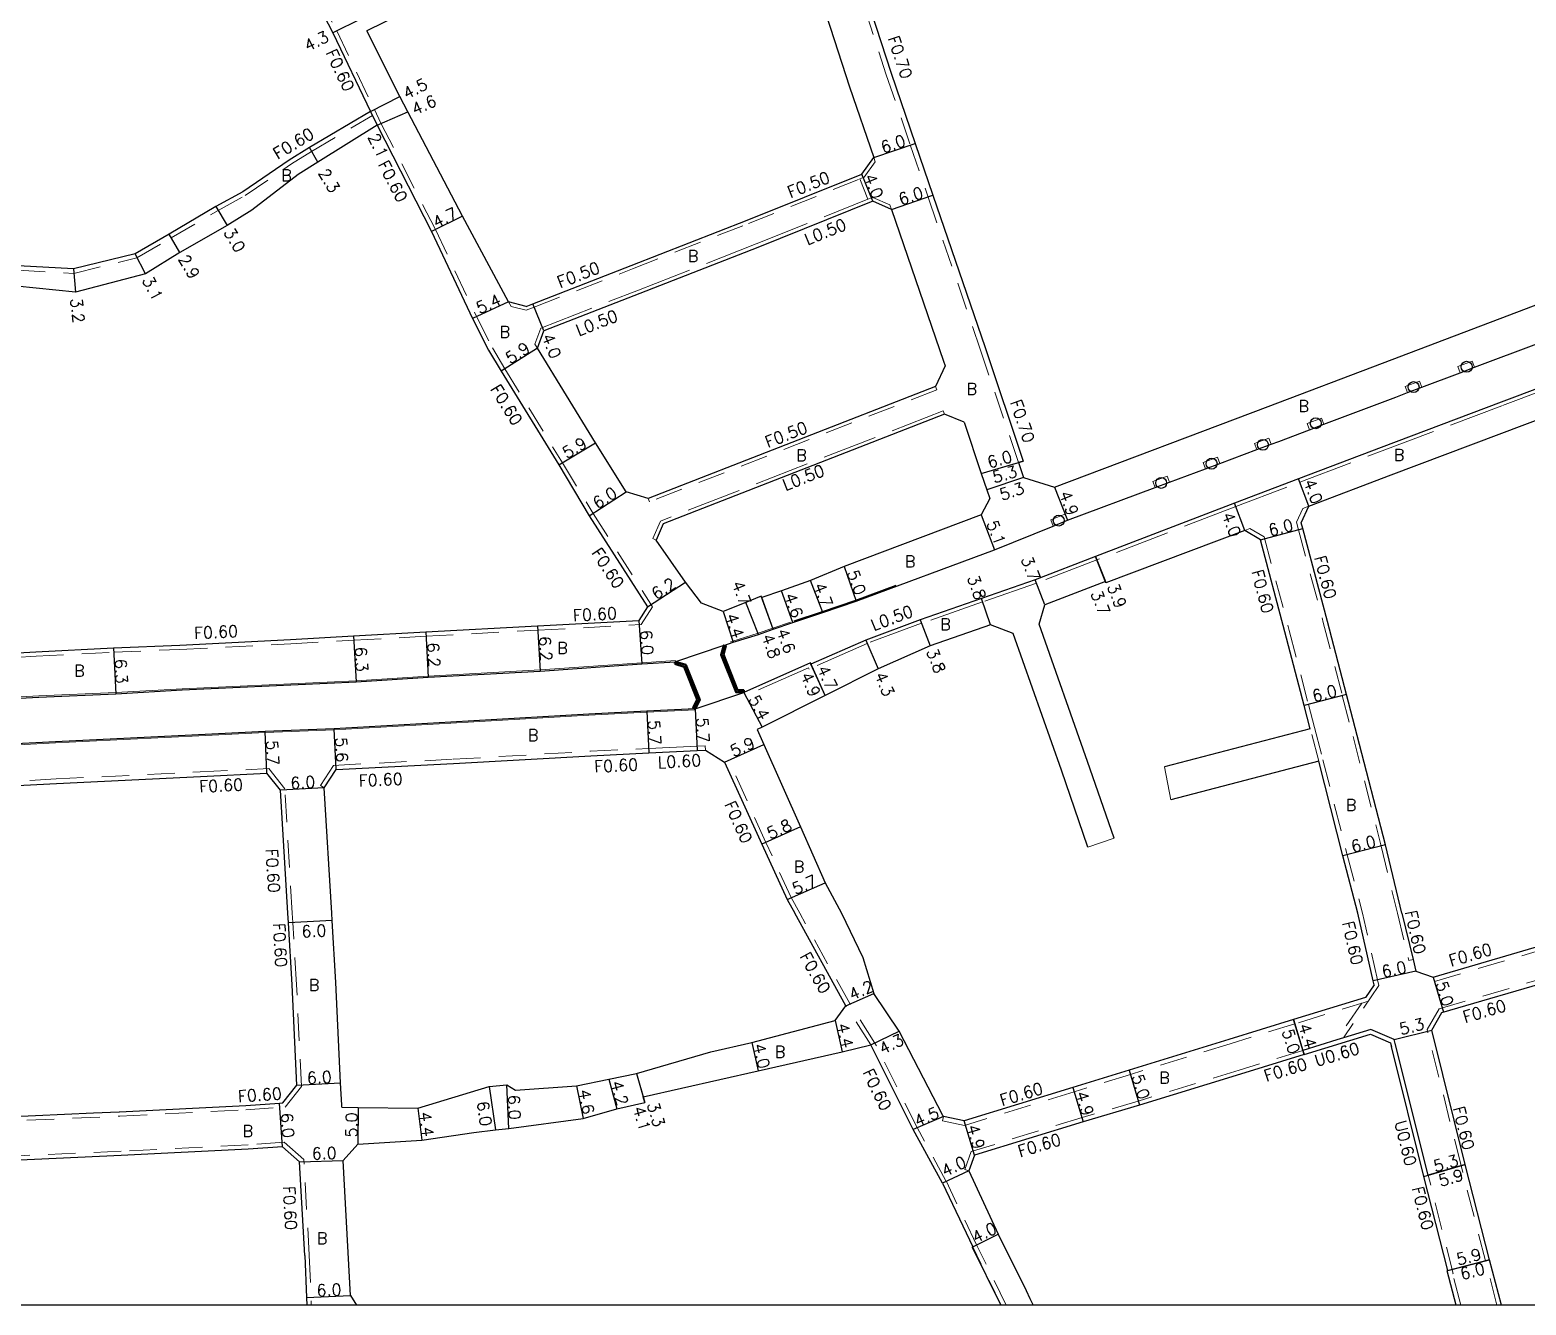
# Model space of a CAD drawing. Header units: metres. Extents: x -1600 to -800, y -111003 to -110400.
# Drawn here: x -1315.1 to -1110.2, y -111000 to -110825.3 of the extents above; entities that cross this region are included whole.
import ezdxf

# ---------------------------------------------------------------- set-up
doc = ezdxf.new("R2010")
doc.units = ezdxf.units.M
doc.header["$LTSCALE"] = 2.5
doc.linetypes.add('22320', pattern=[2.5, 1.5, -1])
doc.linetypes.add('2233000', pattern=[4, 3, -1])
doc.layers.get('0').update_dxf_attribs({"color": 150, "lineweight": 50})
for name, color, linetype, lineweight in [('2101000', 177, 'Continuous', 30), ('2102000', 191, 'Continuous', 30), ('2102001', 191, 'Continuous', 9), ('2203000', 5, 'Continuous', 50), ('2232000', 4, '22320', 9), ('2233000', 62, '2233000', 9), ('2236000', 3, 'Continuous', 15), ('6132000', 1, '61320', 9), ('6165200', 3, 'Continuous', 30), ('9201100', 215, 'Continuous', 30), ('9203500', 155, 'Continuous', 30)]:
    doc.layers.add(name, color=color, linetype=linetype, lineweight=lineweight)
for name, color, linetype in [('2231000', 162, 'Continuous'), ('2238000', 11, 'Continuous'), ('9201500', 222, 'Continuous'), ('9202100', 82, 'Continuous'), ('9301100', 77, 'Continuous'), ('999', 7, 'Continuous')]:
    doc.layers.add(name, color=color, linetype=linetype)
doc.styles.add('Dm_Anotation', font='txt.shx', dxfattribs={"bigfont": 'pscdm.shx'})
doc.linetypes.add('61320', pattern='A,0,[3,dmdr.shx,S=0.25,R=0,X=0,Y=0],1.5,[3,dmdr.shx,S=0.25,R=0,X=0,Y=0]', length=1.5)

# ---------------------------------------------------------------- blocks, each defined once
blk = doc.blocks.new('223800')
at = {"color": 0}
blk.add_circle((0, 0), 0.75, dxfattribs=at)

msp = doc.modelspace()

# ---------------------------------------------------------------- linework, layer by layer
at = {"layer": '2101000'}
for points in [[(-1240.13, -110713.6), (-1234.46, -110727.04), (-1232.27, -110732.22), (-1228.54, -110741.13), (-1224.05, -110751.85), (-1222.45, -110755.65), (-1221.13, -110759.81), (-1216.91, -110772.06), (-1210.65, -110790.57), (-1208.5, -110797.5), (-1207.93, -110799.16), (-1204.47, -110809.24), (-1202.03, -110816.22), (-1197.15, -110831.24), (-1193.86, -110840.86), (-1191.43, -110847.98), (-1184.28, -110868.81), (-1179.04, -110884.38), (-1179.71, -110884.58), (-1179.02, -110886.63)], [(-1302.68, -110770.6), (-1299.46, -110776.28), (-1294.6, -110785.4), (-1288.28, -110797.43), (-1284.59, -110804.52), (-1273.63, -110825.72), (-1268.48, -110836.49)], [(-1207.74, -110818.07), (-1207.62, -110818.41), (-1202.85, -110833.1), (-1199.54, -110842.8)], [(-1249.59, -110862.59), (-1255.89, -110850.85), (-1263.36, -110836.54), (-1264.47, -110834.44), (-1268.98, -110825.43)], [(-1268.48, -110836.49), (-1276.85, -110841.45), (-1279.6, -110843.17), (-1285.95, -110847.48), (-1289.64, -110849.51), (-1296.07, -110853.3), (-1300.73, -110855.99), (-1309.18, -110858.07), (-1316.72, -110857.65), (-1325.06, -110856.73), (-1336.01, -110854.79), (-1343.27, -110853.18), (-1349.24, -110851.52), (-1354.26, -110849.5), (-1358.27, -110847.49)], [(-1267.58, -110838.38), (-1275.67, -110843.43), (-1278.36, -110845.11), (-1284.71, -110850.02), (-1288.12, -110852.1), (-1294.6, -110855.79), (-1299.31, -110858.75), (-1308.87, -110861.26), (-1316.98, -110860.44), (-1325.12, -110859.62), (-1336.62, -110857.53), (-1343.85, -110855.82), (-1350.13, -110854.08), (-1355.37, -110852.39), (-1359.61, -110851.15), (-1359.41, -110850.59), (-1364.25, -110849.33), (-1366.18, -110849.07), (-1368.14, -110849.02), (-1370.81, -110849.14), (-1370.84, -110848.94), (-1374.65, -110849.34), (-1381.38, -110850.32), (-1381.69, -110850.72)], [(-1267.58, -110838.38), (-1260.1, -110852.93), (-1254.5, -110864.83), (-1252.29, -110869.17), (-1250.57, -110872.09), (-1242.68, -110884.92), (-1238.5, -110891.88), (-1230.53, -110904.35), (-1231.73, -110906.2)], [(-1247.17, -110863.2), (-1246.25, -110862.84), (-1232.76, -110857.59), (-1216.88, -110851.38), (-1201.15, -110845.09), (-1199.54, -110842.8)], [(-1199.67, -110848.8), (-1215.43, -110855.11), (-1231.59, -110861.43), (-1244.75, -110866.55)], [(-1197.1, -110849.93), (-1199.67, -110848.8)], [(-1381.69, -110850.72), (-1381.07, -110858.54), (-1377.78, -110911.6), (-1375.68, -110913.46), (-1356.05, -110912.6), (-1335.92, -110911.69), (-1314.31, -110910.52), (-1303.69, -110909.96), (-1294.6, -110909.58), (-1279.41, -110908.83), (-1270.8, -110908.33), (-1260.9, -110907.79), (-1245.59, -110906.96), (-1231.73, -110906.2)], [(-1197.1, -110849.93), (-1189.97, -110870.72), (-1189.77, -110871.32)], [(-1179.02, -110886.63), (-1174.79, -110887.94), (-1145.49, -110876.89), (-1129.84, -110870.96), (-1110.11, -110863.49), (-1085.59, -110854.12), (-1082.8, -110853.03)], [(-1173.01, -110892.5), (-1160.99, -110888.02), (-1159.03, -110887.28), (-1154.1, -110885.45), (-1152.14, -110884.71), (-1147.06, -110882.82), (-1145.09, -110882.08), (-1144.02, -110881.68), (-1139.82, -110880.09), (-1137.86, -110879.35), (-1128.02, -110875.61), (-1126.42, -110875.01), (-1124.45, -110874.26), (-1119.2, -110872.28), (-1117.24, -110871.53), (-1108.34, -110868.17), (-1105.84, -110867.21), (-1103.88, -110866.46), (-1098.75, -110864.5), (-1096.79, -110863.75), (-1083.73, -110858.75), (-1082.8, -110858.39)], [(-1247.17, -110863.2), (-1249.59, -110862.59)], [(-1082.8, -110864.72), (-1084.61, -110865.4), (-1098.83, -110870.74), (-1107.88, -110874.17), (-1113.57, -110876.32), (-1130.04, -110882.51), (-1141.35, -110886.81), (-1150.13, -110890.15), (-1169.14, -110897.45), (-1177.4, -110900.63), (-1184.79, -110903.21), (-1193.16, -110906.14), (-1200.62, -110908.9), (-1208.13, -110912.22), (-1208.21, -110912.04), (-1217.35, -110916.08)], [(-1233.47, -110888.61), (-1237.63, -110881.88), (-1245.61, -110868.9), (-1244.75, -110866.55)], [(-1189.77, -110871.32), (-1191.08, -110874.16), (-1230.43, -110889.51), (-1233.47, -110888.61)], [(-1187.16, -110879.07), (-1189.83, -110877.96), (-1228.36, -110892.99), (-1229.32, -110895.21)], [(-1139.93, -110890.55), (-1128.63, -110886.25), (-1106.47, -110877.92), (-1104.28, -110879.12), (-1098.57, -110901.79), (-1093.82, -110920.71), (-1088.32, -110942.88)], [(-1187.16, -110879.07), (-1184.8, -110886.08), (-1184.04, -110888.32), (-1183.63, -110889.53)], [(-1183.63, -110889.53), (-1184.8, -110891.74)], [(-1184.8, -110891.74), (-1203.6, -110898.84), (-1208.18, -110900.75), (-1212.15, -110902.17), (-1214.87, -110903.08), (-1214.94, -110902.9), (-1217.04, -110903.75), (-1220.15, -110905.01), (-1223.14, -110903.85)], [(-1140.97, -110892.83), (-1139.93, -110890.55)], [(-1220.08, -110909.63), (-1218.8, -110909.19), (-1215.32, -110908.12), (-1213.29, -110907.4), (-1210.6, -110906.5), (-1206.49, -110905.13), (-1201.94, -110903.56), (-1183.01, -110896.52), (-1174.96, -110893.29), (-1173.01, -110892.5)], [(-1148.71, -110893.89), (-1167.72, -110901.08), (-1167.8, -110900.9), (-1176.1, -110904.09)], [(-1139.74, -110921.04), (-1140.56, -110917.86), (-1143.2, -110907.77), (-1146.55, -110895.17), (-1148.71, -110893.89)], [(-1127.17, -110946.31), (-1129.44, -110936.97), (-1133.29, -110921.97), (-1134.76, -110916.35), (-1137.37, -110906.34), (-1140.76, -110893.62), (-1140.97, -110892.83)], [(-1223.14, -110903.85), (-1225.34, -110900.97), (-1229.32, -110895.21)], [(-1183.54, -110906.8), (-1191.79, -110909.68), (-1198.94, -110912.86), (-1206.19, -110916.51), (-1214.81, -110920.84), (-1215.48, -110921.15)], [(-1217.35, -110916.08), (-1218.39, -110916.05), (-1220.45, -110910.91), (-1220.08, -110909.63)], [(-1378.22, -110919.77), (-1375.41, -110919.65), (-1355.86, -110918.8), (-1335.58, -110917.88), (-1313.9, -110916.71), (-1303.38, -110916.25), (-1294.26, -110915.74), (-1270.44, -110914.62), (-1260.55, -110913.98), (-1245.22, -110913.15), (-1231.3, -110912.18), (-1226.68, -110911.87)], [(-1226.68, -110911.87), (-1225.28, -110912.31), (-1223.37, -110917.07), (-1223.99, -110918.33)], [(-1223.99, -110918.33), (-1230.61, -110918.65), (-1238.55, -110919.04), (-1257.48, -110920.14), (-1273.47, -110921.06), (-1282.91, -110921.42), (-1292.93, -110921.92), (-1311.63, -110922.83), (-1327.88, -110923.68), (-1349, -110924.77), (-1363.65, -110925.45), (-1374.48, -110925.91), (-1378.36, -110925.93)], [(-1215.48, -110921.15), (-1214.58, -110923.19), (-1209.58, -110934.48), (-1206.17, -110942.16), (-1203.97, -110946.31)], [(-1273.19, -110926.65), (-1257.1, -110925.83), (-1238.31, -110924.74), (-1230.33, -110924.35), (-1223.71, -110924.02), (-1222.59, -110923.97), (-1219.96, -110925.61), (-1214.86, -110936.87), (-1211.4, -110944.42), (-1210.36, -110946.31)], [(-1375.45, -110946.31), (-1375.5, -110945.35), (-1376.15, -110934.38), (-1374.43, -110931.8), (-1363.46, -110931.15), (-1348.67, -110930.46), (-1327.59, -110929.37), (-1311.49, -110928.53), (-1291.77, -110927.57), (-1282.66, -110927.12)], [(-1279.8, -110946.31), (-1280.81, -110929.48), (-1282.66, -110927.12)], [(-1273.79, -110946.31), (-1274.82, -110929.16), (-1273.19, -110926.65)], [(-1133.2, -110946.31), (-1135.25, -110938.46), (-1138.58, -110925.48)], [(-1278.55, -110969.86), (-1279.21, -110956.14), (-1279.72, -110947.63), (-1279.8, -110946.31)], [(-1272.4, -110972.91), (-1272.41, -110972.62), (-1272.56, -110969.57), (-1273.21, -110955.81), (-1273.73, -110947.31), (-1273.79, -110946.31)], [(-1203.35, -110959), (-1210.36, -110946.31)], [(-1203.97, -110946.31), (-1201.04, -110952.37), (-1199.5, -110957.31)], [(-1130.97, -110956.12), (-1131.1, -110955.58), (-1133.2, -110946.31)], [(-1127.17, -110946.31), (-1125.63, -110952.64), (-1125.25, -110954.24), (-1122.9, -110955.08), (-1100.67, -110948.56), (-1094.15, -110946.31)], [(-1121.69, -110959.94), (-1106.05, -110955.35)], [(-1189.99, -110974.18), (-1190.06, -110974.02), (-1196.05, -110962.47), (-1199.5, -110957.31)], [(-1132.15, -110957.86), (-1142.03, -110960.9), (-1150.88, -110963.64), (-1164.56, -110967.84), (-1172.25, -110970.2), (-1187.15, -110974.77), (-1189.99, -110974.18)], [(-1130.97, -110956.12), (-1132.15, -110957.86)], [(-1272.4, -110972.91), (-1270.15, -110972.94), (-1261.97, -110973.03), (-1252.22, -110970.06), (-1249.8, -110969.82), (-1248.6, -110970.56), (-1240.24, -110969.95), (-1235.82, -110969.06), (-1232.03, -110968.29), (-1221.86, -110965.3), (-1216.24, -110964.02), (-1204.83, -110961.01), (-1203.35, -110959)], [(-1113.54, -111000), (-1115.16, -110993.78), (-1118.49, -110980.75), (-1123.1, -110962.36), (-1121.69, -110959.94)], [(-1119.74, -111000), (-1120.97, -110995.29), (-1120.87, -110995.26), (-1124.16, -110982.37), (-1123.58, -110982.21), (-1128.11, -110964.16), (-1128.24, -110963.64), (-1131.45, -110962.24), (-1135.18, -110963.4), (-1136.1, -110963.68), (-1140.73, -110965.11), (-1140.55, -110965.68), (-1149.3, -110968.38), (-1163.11, -110972.62), (-1170.82, -110974.88), (-1185.72, -110979.46), (-1186.5, -110981.63)], [(-1272.2, -110980.18), (-1270.2, -110977.94), (-1261.43, -110977.39), (-1254.31, -110976.34), (-1251.37, -110976), (-1249.54, -110975.82), (-1239.36, -110974.46), (-1234.71, -110973.11), (-1230.87, -110972.23), (-1231.1, -110971.46), (-1215.35, -110967.92), (-1203.84, -110965.3), (-1199.91, -110964.37)], [(-1190.12, -110983.32), (-1194.12, -110975.97), (-1199.91, -110964.37)], [(-1280.46, -110972.3), (-1278.55, -110969.86)], [(-1318.32, -110974.21), (-1306.44, -110973.68), (-1302.92, -110973.53), (-1302.86, -110973.53), (-1285.57, -110972.65), (-1280.93, -110972.33), (-1280.46, -110972.3)], [(-1278.19, -110980.37), (-1280.52, -110978.32), (-1285.22, -110978.64), (-1302.61, -110979.52), (-1317.45, -110980.18)], [(-1277.46, -110993.2), (-1278.19, -110980.37)], [(-1271.23, -110998.7), (-1272.2, -110980.18)], [(-1186.5, -110981.63), (-1182.49, -110990.29), (-1178.65, -110998.02), (-1178.14, -110999.08), (-1177.71, -111000)], [(-1190.12, -110983.32), (-1185.98, -110992.02), (-1186.07, -110992.07), (-1182.25, -110999.76), (-1182.13, -111000)], [(-1277.46, -110993.2), (-1277.23, -110998.94), (-1277.19, -111000)], [(-1271.23, -110998.7), (-1270.39, -111000)]]:
    msp.add_lwpolyline(points, dxfattribs=at)
at = {"layer": '2102000'}
for points in [[(-1213.6, -110801.12), (-1227, -110806.63), (-1253.24, -110817.67), (-1268.98, -110825.43)], [(-1166.6, -110936.02), (-1170.23, -110925.53), (-1176.85, -110906.73), (-1176.1, -110904.09)], [(-1170.19, -110937.26), (-1173.83, -110926.73), (-1180.43, -110907.99), (-1183.54, -110906.8)], [(-1139.74, -110921.04), (-1159.72, -110926.26)], [(-1138.58, -110925.48), (-1158.83, -110930.77)]]:
    msp.add_lwpolyline(points, dxfattribs=at)
at = {"layer": '2102001'}
for points in [[(-1158.83, -110930.77), (-1159.72, -110926.26)], [(-1166.6, -110936.02), (-1170.19, -110937.26)]]:
    msp.add_lwpolyline(points, dxfattribs=at)
at = {"layer": '2203000'}
for points in [[(-1217.35, -110916.08), (-1218.39, -110916.05), (-1220.45, -110910.91), (-1220.08, -110909.63), (-1219.79, -110909.71), (-1220.13, -110910.9), (-1218.19, -110915.75), (-1217.34, -110915.78)], [(-1226.77, -110912.15), (-1225.5, -110912.56), (-1223.7, -110917.06), (-1224.26, -110918.2), (-1223.99, -110918.33), (-1223.37, -110917.07), (-1225.28, -110912.31), (-1226.68, -110911.87)]]:
    msp.add_lwpolyline(points, close=True, dxfattribs=at)
at = {"layer": '2231000'}
for points in [[(-1140.55, -110965.68), (-1131.48, -110962.88), (-1128.75, -110964.08), (-1128.69, -110964.3), (-1128.62, -110964.6)], [(-1124.16, -110982.37), (-1128.62, -110964.6)]]:
    msp.add_lwpolyline(points, dxfattribs=at)
at = {"layer": '2232000'}
for points in [[(-1240.79, -110713.84), (-1235.1, -110727.31), (-1232.92, -110732.49), (-1229.19, -110741.4), (-1224.7, -110752.12), (-1223.1, -110755.89), (-1221.8, -110760.03), (-1217.57, -110772.29), (-1211.31, -110790.78), (-1209.16, -110797.72), (-1208.59, -110799.39), (-1205.13, -110809.47), (-1202.69, -110816.44), (-1197.81, -110831.46), (-1194.52, -110841.08), (-1192.09, -110848.21), (-1184.94, -110869.04), (-1179.94, -110883.91), (-1179.71, -110884.58)], [(-1303.04, -110767.2), (-1302.12, -110770.36), (-1298.94, -110775.99), (-1294.07, -110785.12), (-1287.74, -110797.15), (-1284.05, -110804.25), (-1273.09, -110825.45), (-1267.94, -110836.23), (-1267.05, -110838.11), (-1259.56, -110852.66), (-1253.96, -110864.57), (-1251.76, -110868.88), (-1250.07, -110871.77), (-1242.17, -110884.61), (-1237.99, -110891.56), (-1229.82, -110904.35), (-1231.39, -110906.78)], [(-1316.77, -110858.25), (-1309.13, -110858.68), (-1300.5, -110856.56), (-1295.77, -110853.82), (-1289.35, -110850.04), (-1285.63, -110847.99), (-1279.28, -110843.67), (-1276.54, -110841.97), (-1268.22, -110837.03)], [(-1268.48, -110836.49), (-1268.22, -110837.03), (-1267.58, -110838.38)], [(-1249.59, -110862.59), (-1249.2, -110863.2), (-1247.14, -110863.73), (-1246.07, -110863.31), (-1232.58, -110858.06), (-1216.69, -110851.84), (-1201.43, -110845.74), (-1200.97, -110845.55), (-1200.83, -110845.5), (-1199.34, -110843.38), (-1199.54, -110842.8)], [(-1200.32, -110848.52), (-1201.43, -110845.74)], [(-1199.85, -110848.34), (-1200.97, -110845.55)], [(-1191.08, -110874.16), (-1190.9, -110874.62), (-1230.25, -110889.97), (-1230.43, -110889.51)], [(-1139.93, -110890.55), (-1140.73, -110890.86), (-1141.6, -110892.77), (-1141.34, -110893.78), (-1137.95, -110906.49), (-1135.34, -110916.5), (-1133.87, -110922.12), (-1130.02, -110937.12), (-1127.79, -110946.31)], [(-1148.71, -110893.89), (-1147.99, -110893.62), (-1146.04, -110894.77), (-1142.62, -110907.61), (-1139.98, -110917.71), (-1139.16, -110920.89), (-1138, -110925.33), (-1134.67, -110938.31), (-1132.58, -110946.31)], [(-1375.9, -110914.07), (-1356.03, -110913.2), (-1335.89, -110912.29), (-1314.28, -110911.12), (-1303.66, -110910.56), (-1294.57, -110910.18), (-1279.38, -110909.43), (-1270.77, -110908.93), (-1260.87, -110908.39), (-1245.55, -110907.55), (-1231.39, -110906.78)], [(-1138.58, -110925.48), (-1139.74, -110921.04)], [(-1273.52, -110926.07), (-1257.13, -110925.23), (-1238.35, -110924.14), (-1230.36, -110923.75)], [(-1230.36, -110923.75), (-1230.33, -110924.35)], [(-1374.76, -110931.22), (-1363.5, -110930.55), (-1348.7, -110929.86), (-1327.62, -110928.77), (-1311.52, -110927.93), (-1291.79, -110926.97), (-1282.38, -110926.5)], [(-1279.2, -110946.31), (-1280.23, -110929.26), (-1282.38, -110926.5)], [(-1273.52, -110926.07), (-1275.33, -110928.84), (-1274.82, -110929.16)], [(-1209.68, -110946.31), (-1210.86, -110944.15), (-1214.31, -110936.62), (-1219.41, -110925.37), (-1219.96, -110925.61)], [(-1376.05, -110946.31), (-1375.95, -110948.14), (-1374.91, -110965.58), (-1374.41, -110975.04), (-1372.05, -110977.19), (-1355.22, -110976.55), (-1338.71, -110975.72), (-1321.78, -110974.96), (-1302.83, -110974.13), (-1285.54, -110973.25), (-1280.16, -110972.88)], [(-1277.94, -110970.05), (-1278.61, -110956.11), (-1279.12, -110947.6), (-1279.2, -110946.31)], [(-1202.82, -110958.7), (-1209.68, -110946.31)], [(-1130.33, -110956.24), (-1130.52, -110955.44), (-1132.58, -110946.31)], [(-1127.79, -110946.31), (-1126.22, -110952.78)], [(-1122.73, -110955.66), (-1100.49, -110949.13), (-1092.31, -110946.31)], [(-1126.22, -110952.78), (-1125.63, -110952.64)], [(-1122.9, -110955.08), (-1122.73, -110955.66)], [(-1122.09, -110959.43), (-1106.22, -110954.77)], [(-1130.33, -110956.24), (-1135.18, -110963.4)], [(-1199.91, -110964.37), (-1203.35, -110959)], [(-1199.37, -110964.1), (-1202.82, -110958.7)], [(-1131.77, -110958.37), (-1141.85, -110961.48), (-1150.71, -110964.21), (-1164.38, -110968.41), (-1172.07, -110970.77), (-1187.12, -110975.39), (-1190.11, -110974.77)], [(-1132.69, -110958.65), (-1136.1, -110963.68)], [(-1114.16, -111000), (-1115.74, -110993.93), (-1119.07, -110980.9), (-1123.74, -110962.27), (-1122.09, -110959.43)], [(-1189.58, -110983.07), (-1189.59, -110983.05), (-1193.58, -110975.69), (-1199.37, -110964.1)], [(-1140.73, -110965.11), (-1149.47, -110967.81), (-1163.29, -110972.05), (-1170.99, -110974.31), (-1186.19, -110978.98), (-1187.06, -110981.42)], [(-1280.16, -110972.88), (-1277.94, -110970.05)], [(-1190.11, -110974.77), (-1189.99, -110974.18)], [(-1277.61, -110980.08), (-1280.31, -110977.7), (-1285.25, -110978.05), (-1302.64, -110978.92), (-1317.48, -110979.58), (-1320.48, -110979.71), (-1321.48, -110979.75), (-1327.67, -110980.03), (-1338.5, -110980.51), (-1344.67, -110980.82), (-1355.02, -110981.35), (-1359.33, -110981.51), (-1371.62, -110981.88)], [(-1276.86, -110993.17), (-1277.61, -110980.08)], [(-1186.5, -110981.63), (-1187.06, -110981.42)], [(-1119.12, -111000), (-1120.24, -110995.72), (-1120.15, -110995.69), (-1123.58, -110982.21)], [(-1181.39, -111000), (-1185.45, -110991.76), (-1189.58, -110983.07)], [(-1182.06, -111000), (-1185.98, -110992.02)], [(-1276.86, -110993.17), (-1276.59, -111000)]]:
    msp.add_lwpolyline(points, dxfattribs=at)
at = {"layer": '2233000'}
for points in [[(-1245.61, -110868.9), (-1245.94, -110868.37), (-1245.15, -110866.17), (-1231.77, -110860.96), (-1215.62, -110854.64), (-1200.32, -110848.52), (-1199.85, -110848.34), (-1199.66, -110848.26), (-1197.32, -110849.29), (-1197.1, -110849.93)], [(-1149.95, -110890.62), (-1141.18, -110887.28), (-1129.86, -110882.98), (-1113.4, -110876.78), (-1107.7, -110874.64), (-1098.65, -110871.2), (-1084.43, -110865.87), (-1082.8, -110865.26)], [(-1189.83, -110877.96), (-1190.01, -110877.5), (-1228.74, -110892.6), (-1229.78, -110895.01), (-1229.32, -110895.21)], [(-1149.95, -110890.62), (-1168.96, -110897.92), (-1177.22, -110901.1), (-1184.63, -110903.68), (-1192.99, -110906.61), (-1200.43, -110909.36), (-1208.38, -110912.88), (-1208.46, -110912.7), (-1217.12, -110916.52), (-1217.35, -110916.08)], [(-1230.36, -110923.75), (-1223.74, -110923.43), (-1222.62, -110923.37), (-1222.59, -110923.97)]]:
    msp.add_lwpolyline(points, dxfattribs=at)
at = {"layer": '2236000'}
for points in [[(-1119.2, -110872.28), (-1119.52, -110871.43), (-1117.56, -110870.69), (-1117.24, -110871.53)], [(-1126.42, -110875.01), (-1126.74, -110874.17), (-1124.77, -110873.42), (-1124.45, -110874.26)], [(-1139.82, -110880.09), (-1140.14, -110879.25), (-1138.18, -110878.51), (-1137.86, -110879.35)], [(-1147.06, -110882.82), (-1147.38, -110881.98), (-1145.41, -110881.24), (-1145.09, -110882.08)], [(-1154.1, -110885.45), (-1154.42, -110884.6), (-1152.45, -110883.87), (-1152.14, -110884.71)], [(-1160.99, -110888.02), (-1161.31, -110887.18), (-1159.34, -110886.44), (-1159.03, -110887.28)], [(-1174.96, -110893.29), (-1175.29, -110892.45), (-1173.34, -110891.67), (-1173.01, -110892.5)]]:
    msp.add_lwpolyline(points, close=True, dxfattribs=at)
at = {"layer": '6132000'}
for points in [[(-1219.16, -110909.16), (-1218.85, -110909.05), (-1215.37, -110907.98), (-1213.34, -110907.26), (-1210.94, -110906.46)], [(-1378.22, -110919.62), (-1375.42, -110919.5), (-1355.86, -110918.65), (-1335.59, -110917.73), (-1313.91, -110916.56), (-1303.38, -110916.1), (-1294.27, -110915.59), (-1270.45, -110914.47), (-1260.55, -110913.83), (-1245.23, -110913), (-1231.31, -110912.03), (-1226.69, -110911.72)], [(-1223.98, -110918.48), (-1230.6, -110918.8), (-1238.54, -110919.19), (-1257.47, -110920.29), (-1273.46, -110921.21), (-1282.91, -110921.57), (-1292.92, -110922.07), (-1311.63, -110922.98), (-1327.88, -110923.83), (-1349, -110924.92), (-1363.64, -110925.6), (-1374.47, -110926.06), (-1377.75, -110926.08)]]:
    msp.add_lwpolyline(points, dxfattribs=at)
at = {"layer": '6165200'}
msp.add_lwpolyline([(-1210.43, -110906.29), (-1206.54, -110904.99), (-1201.99, -110903.42), (-1196.45, -110901.36)], dxfattribs=at)
at = {"layer": '9201100'}
for points in [[(-1269.77, -110823.81), (-1273.63, -110825.72)], [(-1268.48, -110836.49), (-1264.47, -110834.44)], [(-1268.48, -110836.49), (-1267.58, -110838.38)], [(-1267.58, -110838.38), (-1263.36, -110836.54)], [(-1199.54, -110842.8), (-1193.86, -110840.86)], [(-1275.67, -110843.43), (-1276.85, -110841.45)], [(-1199.67, -110848.8), (-1201.15, -110845.09)], [(-1197.1, -110849.93), (-1191.43, -110847.98)], [(-1289.64, -110849.51), (-1288.12, -110852.1)], [(-1255.89, -110850.85), (-1260.1, -110852.93)], [(-1294.6, -110855.79), (-1296.07, -110853.3)], [(-1299.31, -110858.75), (-1300.73, -110855.99)], [(-1309.18, -110858.07), (-1308.87, -110861.26)], [(-1249.59, -110862.59), (-1254.5, -110864.83)], [(-1244.75, -110866.55), (-1246.25, -110862.84)], [(-1245.61, -110868.9), (-1250.57, -110872.09)], [(-1242.68, -110884.92), (-1237.63, -110881.88)], [(-1184.8, -110886.08), (-1179.04, -110884.38)], [(-1184.8, -110886.08), (-1179.71, -110884.58)], [(-1179.02, -110886.63), (-1184.04, -110888.32)], [(-1174.79, -110887.94), (-1173.01, -110892.5)], [(-1139.93, -110890.55), (-1141.35, -110886.81)], [(-1238.5, -110891.88), (-1233.47, -110888.61)], [(-1148.71, -110893.89), (-1150.13, -110890.15)], [(-1184.8, -110891.74), (-1183.01, -110896.52)], [(-1146.55, -110895.17), (-1140.76, -110893.62)], [(-1169.14, -110897.45), (-1167.8, -110900.9)], [(-1167.72, -110901.08), (-1169.14, -110897.45)], [(-1203.6, -110898.84), (-1201.94, -110903.56)], [(-1176.1, -110904.09), (-1177.4, -110900.63)], [(-1230.53, -110904.35), (-1225.34, -110900.97)], [(-1210.6, -110906.5), (-1212.15, -110902.17)], [(-1206.49, -110905.13), (-1208.18, -110900.75)], [(-1215.32, -110908.12), (-1217.04, -110903.75)], [(-1213.29, -110907.4), (-1214.94, -110902.9)], [(-1213.29, -110907.4), (-1214.87, -110903.08)], [(-1183.54, -110906.8), (-1184.79, -110903.21)], [(-1231.73, -110906.2), (-1231.3, -110912.18)], [(-1220.15, -110905.01), (-1218.8, -110909.19)], [(-1193.16, -110906.14), (-1191.79, -110909.68)], [(-1270.8, -110908.33), (-1270.44, -110914.62)], [(-1260.9, -110907.79), (-1260.55, -110913.98)], [(-1245.59, -110906.96), (-1245.22, -110913.15)], [(-1303.69, -110909.96), (-1303.38, -110916.25)], [(-1200.62, -110908.9), (-1198.94, -110912.86)], [(-1206.19, -110916.51), (-1208.21, -110912.04)], [(-1206.19, -110916.51), (-1208.13, -110912.22)], [(-1217.35, -110916.08), (-1214.81, -110920.84)], [(-1134.76, -110916.35), (-1140.56, -110917.86)], [(-1230.61, -110918.65), (-1230.33, -110924.35)], [(-1223.99, -110918.33), (-1223.71, -110924.02)], [(-1273.19, -110926.65), (-1273.47, -110921.06)], [(-1282.66, -110927.12), (-1282.91, -110921.42)], [(-1219.96, -110925.61), (-1214.58, -110923.19)], [(-1274.82, -110929.16), (-1280.81, -110929.48)], [(-1209.58, -110934.48), (-1214.86, -110936.87)], [(-1129.44, -110936.97), (-1135.25, -110938.46)], [(-1211.4, -110944.42), (-1206.17, -110942.16)], [(-1273.73, -110947.31), (-1279.72, -110947.63)], [(-1125.25, -110954.24), (-1131.1, -110955.58)], [(-1122.9, -110955.08), (-1121.49, -110959.88)], [(-1203.35, -110959), (-1199.5, -110957.31)], [(-1204.83, -110961.01), (-1203.84, -110965.3)], [(-1142.03, -110960.9), (-1140.73, -110965.11)], [(-1140.55, -110965.68), (-1142.03, -110960.9)], [(-1216.24, -110964.02), (-1215.35, -110967.92)], [(-1199.91, -110964.37), (-1196.05, -110962.47)], [(-1128.24, -110963.64), (-1123.1, -110962.36)], [(-1232.03, -110968.29), (-1231.1, -110971.46)], [(-1232.03, -110968.29), (-1230.87, -110972.23)], [(-1164.56, -110967.84), (-1163.11, -110972.62)], [(-1278.55, -110969.86), (-1272.56, -110969.57)], [(-1252.22, -110970.06), (-1251.37, -110976)], [(-1249.54, -110975.82), (-1249.8, -110969.82)], [(-1240.24, -110969.95), (-1239.36, -110974.46)], [(-1235.82, -110969.06), (-1234.71, -110973.11)], [(-1172.25, -110970.2), (-1170.82, -110974.88)], [(-1280.52, -110978.32), (-1280.93, -110972.33)], [(-1270.15, -110972.94), (-1270.2, -110977.94)], [(-1261.97, -110973.03), (-1261.43, -110977.39)], [(-1189.99, -110974.18), (-1194.12, -110975.97)], [(-1185.72, -110979.46), (-1187.15, -110974.77)], [(-1278.19, -110980.37), (-1272.2, -110980.18)], [(-1186.5, -110981.63), (-1190.12, -110983.32)], [(-1124.16, -110982.37), (-1118.49, -110980.75)], [(-1118.49, -110980.75), (-1123.58, -110982.21)], [(-1115.16, -110993.78), (-1120.97, -110995.29)], [(-1120.87, -110995.26), (-1115.16, -110993.78)], [(-1277.23, -110998.94), (-1271.23, -110998.7)]]:
    msp.add_lwpolyline(points, dxfattribs=at)
at = {"layer": '9201100', "flags": 128}
msp.add_lwpolyline([(-1186.07, -110992.07), (-1182.49, -110990.29)], dxfattribs=at)
at = {"layer": '9301100'}
msp.add_lwpolyline([(-1223.99, -110918.33), (-1217.35, -110916.08), (-1218.39, -110916.05), (-1220.45, -110910.91), (-1220.08, -110909.63), (-1226.68, -110911.87), (-1225.28, -110912.31), (-1223.37, -110917.07)], close=True, dxfattribs=at)
at = {"layer": '999'}
msp.add_lwpolyline([(-1600, -110400), (-800, -110400), (-800, -111000), (-1600, -111000)], close=True, dxfattribs=at)

# ---------------------------------------------------------------- block references
at = {"layer": '2238000'}
for p in [(-1118.31, -110871.47), (-1125.58, -110874.25), (-1138.98, -110879.2), (-1146.22, -110882.16), (-1153.25, -110884.74), (-1160.16, -110887.37), (-1174.19, -110892.53)]:
    msp.add_blockref('223800', p, dxfattribs=at)

# ---------------------------------------------------------------- texts
at = {"layer": '9201500', "style": 'Dm_Anotation'}
for s, rotation, p in [('4.3', 26.2333, (-1277.08, -110828.31)), ('4.5', 27.0307, (-1263.53, -110834.86)), ('4.6', 23.5679, (-1262.4, -110837)), ('2.1', 295.4187, (-1268.89, -110839.95)), ('6.0', 18.8524, (-1198.25, -110842.25)), ('2.3', 300.9921, (-1275.71, -110844.91)), ('4.0', 291.8075, (-1200.91, -110845.42)), ('6.0', 18.9444, (-1195.81, -110849.38)), ('4.7', 26.2963, (-1259.47, -110852.51)), ('3.0', 300.5187, (-1288.64, -110853.03)), ('2.9', 300.6326, (-1294.88, -110856.69)), ('3.1', 297.2329, (-1299.8, -110859.58)), ('5.4', 24.5962, (-1253.54, -110864.28)), ('3.2', 275.6781, (-1309.58, -110862.13)), ('4.0', 291.9522, (-1245.05, -110867.32)), ('5.9', 32.685, (-1249.33, -110871.17)), ('5.9', 30.9951, (-1241.58, -110884.14)), ('6.0', 16.4458, (-1183.71, -110885.4)), ('5.3', 16.4458, (-1183.01, -110887.45)), ('6.0', 33.0153, (-1237.38, -110891.03)), ('5.3', 18.6031, (-1181.99, -110889.83)), ('4.0', 290.8327, (-1140.69, -110887.21)), ('4.9', 291.2943, (-1174.17, -110888.85)), ('4.0', 290.8471, (-1151.88, -110891.74)), ('6.0', 14.9046, (-1145.23, -110894.71)), ('5.1', 290.5706, (-1184.11, -110892.88)), ('3.7', 290.4603, (-1179.38, -110897.78)), ('6.2', 33.0171, (-1229.33, -110903.44)), ('5.0', 289.4058, (-1203.21, -110899.66)), ('3.8', 289.2407, (-1186.74, -110900.33)), ('4.7', 291.5213, (-1219.02, -110901.17)), ('4.7', 291.0231, (-1207.82, -110901.41)), ('3.7', 291.2659, (-1169.84, -110902.48)), ('3.9', 291.2659, (-1167.59, -110901.52)), ('4.6', 289.7678, (-1211.82, -110902.8)), ('4.4', 287.869, (-1219.87, -110905.55)), ('6.2', 273.3623, (-1245.4, -110908.42)), ('6.0', 274.0641, (-1231.53, -110907.58)), ('4.8', 290.0951, (-1214.92, -110908.4)), ('4.6', 290.0951, (-1212.87, -110907.68)), ('6.3', 273.2951, (-1270.61, -110909.87)), ('6.2', 273.2951, (-1260.72, -110909.28)), ('3.8', 291.2467, (-1192.35, -110910.43)), ('6.3', 272.8161, (-1303.51, -110911.5)), ('4.7', 294.3275, (-1207.33, -110912.81)), ('4.9', 294.3275, (-1209.62, -110913.76)), ('4.3', 293.0211, (-1199.46, -110913.68)), ('5.4', 298.0742, (-1216.75, -110917)), ('6.0', 14.6311, (-1139.24, -110917.41)), ('5.7', 272.8019, (-1230.45, -110919.9)), ('5.7', 272.7989, (-1223.83, -110919.57)), ('5.7', 272.5419, (-1282.76, -110922.67)), ('5.6', 272.9154, (-1273.31, -110922.25)), ('5.9', 24.2572, (-1218.77, -110924.97)), ('6.0', 3.06, (-1279.42, -110929.31)), ('5.8', 24.3618, (-1213.72, -110936.24)), ('6.0', 14.4045, (-1133.92, -110938.02)), ('5.7', 23.3171, (-1210.29, -110943.83)), ('6.0', 3.0602, (-1277.89, -110949.64)), ('6.0', 12.8736, (-1129.76, -110955.17)), ('4.2', 23.7801, (-1202.51, -110958.29)), ('5.0', 286.3546, (-1122.55, -110955.92)), ('4.4', 282.9082, (-1204.6, -110961.58)), ('4.4', 287.1429, (-1141.39, -110961.72)), ('5.3', 14.0711, (-1127.31, -110963.03)), ('4.3', 26.1286, (-1198.32, -110965.71)), ('5.0', 287.1429, (-1143.63, -110962.47)), ('4.0', 282.8005, (-1216.05, -110964.38)), ('6.0', 2.7414, (-1277.16, -110969.69)), ('4.2', 285.3858, (-1235.59, -110969.51)), ('5.0', 286.8189, (-1164.2, -110968.67)), ('6.0', 278.1663, (-1253.9, -110972.19)), ('6.0', 272.4924, (-1249.64, -110971.22)), ('4.6', 281.0334, (-1240.01, -110970.62)), ('3.3', 286.3921, (-1230.6, -110972.48)), ('4.9', 286.9234, (-1171.9, -110970.98)), ('6.0', 273.9866, (-1280.74, -110973.72)), ('5.0', 89.358, (-1270.29, -110977.04)), ('4.4', 277.1087, (-1261.8, -110973.61)), ('4.1', 286.3921, (-1232.56, -110973.04)), ('4.5', 23.4269, (-1193.56, -110975.62)), ('4.9', 286.9222, (-1186.81, -110975.56)), ('6.0', 1.8475, (-1276.5, -110980.06)), ('4.0', 25.0903, (-1189.78, -110982.44)), ('5.3', 15.954, (-1122.6, -110981.82)), ('5.9', 15.954, (-1121.9, -110983.8)), ('4.0', 26.4546, (-1185.57, -110991.55)), ('5.9', 14.5012, (-1119.48, -110994.59)), ('6.0', 14.5012, (-1118.98, -110996.56)), ('6.0', 2.2724, (-1275.84, -110998.79))]:
    msp.add_text(s, height=1.6, rotation=rotation, dxfattribs=at).set_placement(p)
at = {"layer": '9202100', "style": 'Dm_Anotation'}
for p in [(-1280.7, -110846.04), (-1224.99, -110857.09), (-1250.78, -110867.49), (-1186.81, -110875.3), (-1141.35, -110877.65), (-1210.15, -110884.38), (-1128.29, -110884.33), (-1195.26, -110898.93), (-1190.42, -110907.54), (-1242.89, -110910.79), (-1309.09, -110913.91), (-1246.91, -110922.73), (-1134.85, -110932.3), (-1210.49, -110940.74), (-1276.92, -110956.96), (-1213.1, -110966.11), (-1160.41, -110969.66), (-1285.99, -110976.95), (-1275.82, -110991.64)]:
    msp.add_text('B', height=1.6, dxfattribs=at).set_placement(p)
at = {"layer": '9203500', "style": 'Dm_Anotation'}
for s, rotation, p in [('F0.70', 288.8499, (-1197.66, -110826.46)), ('F0.60', 295.5291, (-1274.65, -110828.46)), ('F0.60', 30.9922, (-1281.2, -110843.12)), ('F0.60', 297.214, (-1267.5, -110843.74)), ('F0.50', 21.8056, (-1210.97, -110848.38)), ('L0.50', 21.8033, (-1208.65, -110854.82)), ('F0.50', 21.2848, (-1242.51, -110860.71)), ('L0.50', 21.2816, (-1239.96, -110867.28)), ('F0.60', 302.0179, (-1252.12, -110874.54)), ('F0.70', 288.5905, (-1180.88, -110876.31)), ('F0.50', 21.3092, (-1214.05, -110882.6)), ('L0.50', 21.3085, (-1211.65, -110888.46)), ('F0.60', 303.015, (-1238.26, -110896.95)), ('F0.60', 284.9047, (-1139.21, -110897.58)), ('F0.60', 284.9039, (-1147.82, -110899.53)), ('F0.60', 3.1399, (-1240.7, -110906.34)), ('L0.50', 20.3304, (-1199.57, -110907.66)), ('F0.60', 2.8278, (-1292.61, -110908.75)), ('F0.60', 2.8044, (-1237.8, -110927.03)), ('L0.60', 2.7992, (-1229.09, -110926.45)), ('F0.60', 2.9215, (-1270.05, -110928.99)), ('F0.60', 2.8283, (-1291.91, -110929.77)), ('F0.60', 294.3619, (-1220.04, -110931.41)), ('F0.60', 273.4535, (-1282.83, -110937.53)), ('F0.60', 282.8542, (-1135.37, -110947.65)), ('F0.60', 282.8542, (-1126.77, -110946.16)), ('F0.60', 273.4516, (-1281.84, -110947.73)), ('F0.60', 299.5971, (-1209.73, -110952.26)), ('F0.60', 16.3523, (-1120.47, -110953.63)), ('F0.60', 16.3523, (-1118.54, -110961.35)), ('U0.60', 16.923, (-1138.86, -110967.34)), ('F0.60', 296.0162, (-1201.11, -110968.12)), ('F0.60', 16.923, (-1145.78, -110969.41)), ('F0.60', 3.9868, (-1286.59, -110972.21)), ('F0.60', 16.923, (-1181.97, -110972.75)), ('F0.60', 284.0711, (-1120.23, -110973.02)), ('U0.60', 284.0731, (-1128.22, -110974.95)), ('F0.60', 16.923, (-1179.49, -110979.75)), ('F0.60', 273.1354, (-1280.47, -110983.75)), ('F0.60', 284.0711, (-1125.82, -110984.01))]:
    msp.add_text(s, height=1.6, rotation=rotation, dxfattribs=at).set_placement(p)

doc.saveas('drawing.dxf')
